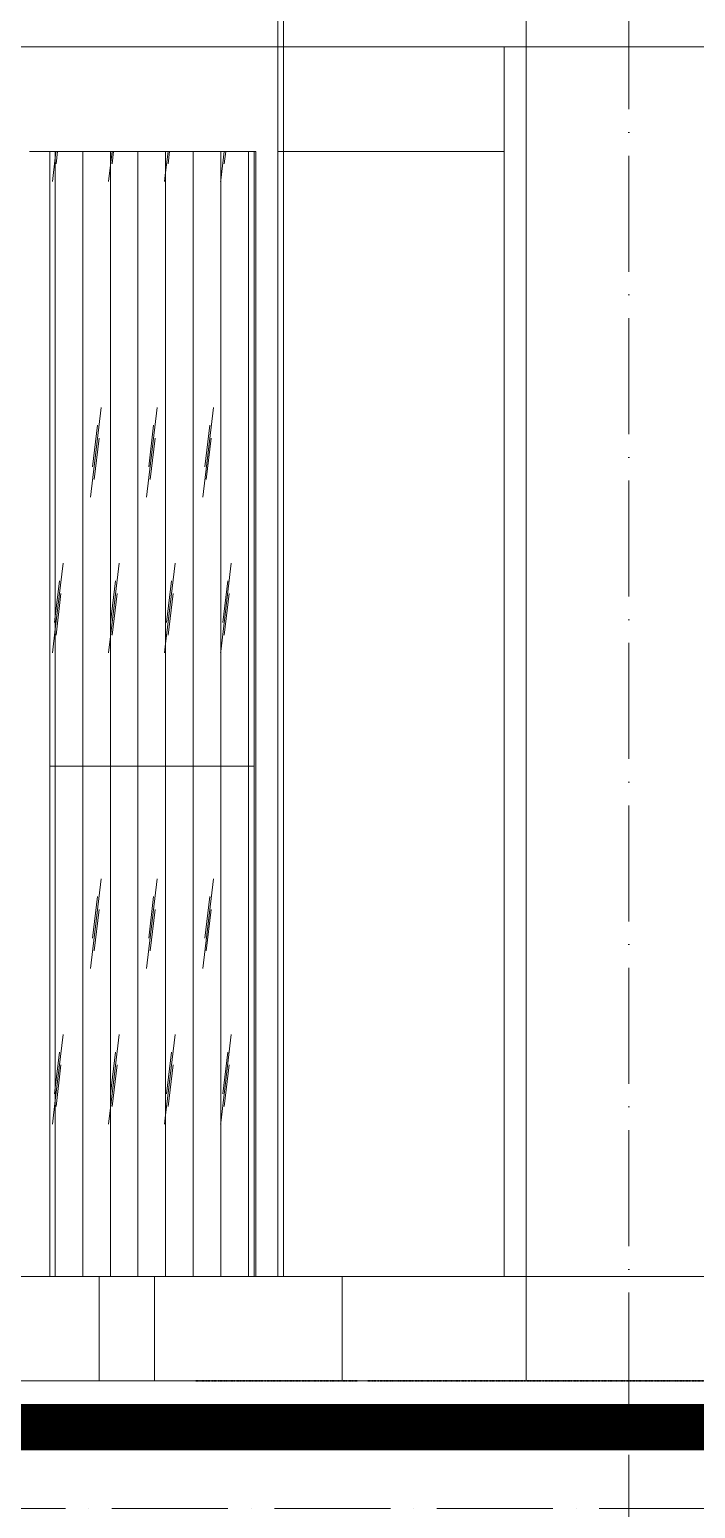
# Model space of a CAD drawing. Header units: millimetres. Extents: x -8482 to 130249, y -7482 to 93550.
# Drawn here: x 19267 to 22137, y -1000 to 5375 of the extents above; entities that cross this region are included whole.
import ezdxf

# ---------------------------------------------------------------- set-up
doc = ezdxf.new("R2010")
doc.units = ezdxf.units.MM
doc.linetypes.add('Double Dash 3_8_', pattern=[25.4, 9.525, -3.175, 3.175, -3.175, 3.175, -3.175])
doc.linetypes.add('Grid Line', pattern=[14, 10, -2, 0, -2])
for name, color, linetype, lineweight in [('Duong Ranh', 83, 'Double Dash 3_8_', 35), ('KINH', 152, 'Continuous', 5), ('NET CAT', 3, 'Continuous', 5), ('NET CATConcrete', 3, 'Continuous', 5), ('NET-THAY', 2, 'Continuous', 9), ('TRUC', 225, 'Continuous', 5)]:
    doc.layers.add(name, color=color, linetype=linetype, lineweight=lineweight)
pattern_1 = [(83.217, (28486.37, 1401.56), (0.0133, 2032), [180.58, -1865.74]), (83.217, (28479.8, 1456.73), (0.0133, 2032), [180.58, -1865.74]), (83.217, (28470.78, 1325.7), (0.0133, 2032), [388.945, -1657.376]), (83.217, (28322.03, 2763), (0.013, 2032), [180.58, -1865.74]), (83.217, (28315.47, 2818.17), (0.0133, 2032), [180.58, -1865.74]), (83.217, (28306.44, 2687.13), (0.013, 2032), [388.945, -1657.376])]

# ---------------------------------------------------------------- blocks, each defined once
blk = doc.blocks.new('System Panel - Glazed-V12-MẶT ĐỨNG TRỤC A-Q')
at = {"layer": 'KINH'}
h = blk.add_hatch(dxfattribs=at)
h.set_pattern_fill('FP_5', color=256, style=0, pattern_type=2)
h.set_pattern_definition(pattern_1)
h.paths.add_polyline_path([(20210.4, 0), (20210.4, 2200), (20091.4, 2200), (20091.4, 0)], flags=0)
at = {"layer": 'KINH', "color": 10}
for p, q in [((20210.4, 2200), (20091.4, 2200)), ((20091.4, 2200), (20091.4, 0)), ((20210.4, 0), (20210.4, 2200)), ((20210.4, 2200), (20235.6, 2200)), ((20235.6, 2200), (20235.6, 0))]:
    blk.add_line(p, q, dxfattribs=at)
blk = doc.blocks.new('System Panel - Glazed-V13-MẶT ĐỨNG TRỤC A-Q')
at = {"layer": 'KINH'}
h = blk.add_hatch(dxfattribs=at)
h.set_pattern_fill('FP_5', color=256, style=0, pattern_type=2)
h.set_pattern_definition(pattern_1)
h.paths.add_polyline_path([(20091.4, 0), (20091.4, 2200), (19972.5, 2200), (19972.5, 0)], flags=0)
at = {"layer": 'KINH', "color": 10}
for p, q in [((20091.4, 2200), (19972.5, 2200)), ((19972.5, 2200), (19972.5, 0)), ((20091.4, 0), (20091.4, 2200))]:
    blk.add_line(p, q, dxfattribs=at)
blk = doc.blocks.new('System Panel - Glazed-V14-MẶT ĐỨNG TRỤC A-Q')
at = {"layer": 'KINH'}
h = blk.add_hatch(dxfattribs=at)
h.set_pattern_fill('FP_5', color=256, style=0, pattern_type=2)
h.set_pattern_definition(pattern_1)
h.paths.add_polyline_path([(19972.5, 0), (19972.5, 2200), (19853.6, 2200), (19853.6, 0)], flags=0)
at = {"layer": 'KINH', "color": 10}
for p, q in [((19972.5, 2200), (19853.6, 2200)), ((19853.6, 2200), (19853.6, 0)), ((19972.5, 0), (19972.5, 2200))]:
    blk.add_line(p, q, dxfattribs=at)
blk = doc.blocks.new('System Panel - Glazed-V15-MẶT ĐỨNG TRỤC A-Q')
at = {"layer": 'KINH'}
h = blk.add_hatch(dxfattribs=at)
h.set_pattern_fill('FP_5', color=256, style=0, pattern_type=2)
h.set_pattern_definition(pattern_1)
h.paths.add_polyline_path([(19805.1, 0), (19853.6, 0), (19853.6, 2200), (19734.6, 2200), (19734.6, 0)], flags=0)
at = {"layer": 'KINH', "color": 10}
for p, q in [((19853.6, 2200), (19734.6, 2200)), ((19734.6, 2200), (19734.6, 0)), ((19853.6, 0), (19853.6, 2200))]:
    blk.add_line(p, q, dxfattribs=at)
blk = doc.blocks.new('System Panel - Glazed-V16-MẶT ĐỨNG TRỤC A-Q')
at = {"layer": 'KINH'}
h = blk.add_hatch(dxfattribs=at)
h.set_pattern_fill('FP_5', color=256, style=0, pattern_type=2)
h.set_pattern_definition(pattern_1)
h.paths.add_polyline_path([(19633.5, 0), (19734.6, 0), (19734.6, 2200), (19615.7, 2200), (19615.7, 0)], flags=0)
at = {"layer": 'KINH', "color": 10}
for p, q in [((19734.6, 2200), (19615.7, 2200)), ((19615.7, 2200), (19615.7, 0)), ((19734.6, 0), (19734.6, 2200))]:
    blk.add_line(p, q, dxfattribs=at)
blk = doc.blocks.new('System Panel - Glazed-V17-MẶT ĐỨNG TRỤC A-Q')
at = {"layer": 'KINH'}
h = blk.add_hatch(dxfattribs=at)
h.set_pattern_fill('FP_5', color=256, style=0, pattern_type=2)
h.set_pattern_definition(pattern_1)
h.paths.add_polyline_path([(19615.7, 0), (19615.7, 2200), (19496.8, 2200), (19496.8, 0), (19567.3, 0)], flags=0)
at = {"layer": 'KINH', "color": 10}
for p, q in [((19615.7, 2200), (19496.8, 2200)), ((19496.8, 2200), (19496.8, 0)), ((19615.7, 0), (19615.7, 2200))]:
    blk.add_line(p, q, dxfattribs=at)
blk = doc.blocks.new('System Panel - Glazed-V18-MẶT ĐỨNG TRỤC A-Q')
at = {"layer": 'KINH'}
h = blk.add_hatch(dxfattribs=at)
h.set_pattern_fill('FP_5', color=256, style=0, pattern_type=2)
h.set_pattern_definition(pattern_1)
h.paths.add_polyline_path([(19496.8, 0), (19496.8, 2200), (19377.8, 2200), (19377.8, 0)], flags=0)
at = {"layer": 'KINH', "color": 10}
for p, q in [((19496.8, 2200), (19377.8, 2200)), ((19377.8, 2200), (19377.8, 0)), ((19496.8, 0), (19496.8, 2200))]:
    blk.add_line(p, q, dxfattribs=at)
blk = doc.blocks.new('System Panel - Glazed-396022-MẶT ĐỨNG TRỤC A-Q')
at = {"layer": 'KINH'}
h = blk.add_hatch(dxfattribs=at)
h.set_pattern_fill('FP_5', color=256, style=0, pattern_type=2)
h.set_pattern_definition(pattern_1)
h.paths.add_polyline_path([(19377.8, 0), (19377.8, 2200), (19354, 2200), (19354, 0)], flags=0)
at = {"layer": 'KINH', "color": 10}
for p, q in [((19377.8, 2200), (19354, 2200)), ((19354, 2200), (19354, 0)), ((19377.8, 0), (19377.8, 2200))]:
    blk.add_line(p, q, dxfattribs=at)
blk = doc.blocks.new('System Panel - Glazed-V51-MẶT ĐỨNG TRỤC A-Q')
at = {"layer": 'KINH'}
h = blk.add_hatch(dxfattribs=at)
h.set_pattern_fill('FP_5', color=256, style=0, pattern_type=2)
h.set_pattern_definition(pattern_1)
h.paths.add_polyline_path([(20210.4, 2200), (20210.4, 4850), (20091.4, 4850), (20091.4, 2200)], flags=0)
at = {"layer": 'KINH', "color": 10}
for p, q in [((20091.4, 4850), (20091.4, 2200)), ((20210.4, 2200), (20210.4, 4850)), ((20235.6, 4850), (20235.6, 2200)), ((20091.4, 2200), (20210.4, 2200)), ((20235.6, 2200), (20210.4, 2200))]:
    blk.add_line(p, q, dxfattribs=at)
blk = doc.blocks.new('System Panel - Glazed-V52-MẶT ĐỨNG TRỤC A-Q')
at = {"layer": 'KINH'}
h = blk.add_hatch(dxfattribs=at)
h.set_pattern_fill('FP_5', color=256, style=0, pattern_type=2)
h.set_pattern_definition(pattern_1)
h.paths.add_polyline_path([(20091.4, 2200), (20091.4, 4850), (19972.5, 4850), (19972.5, 2200)], flags=0)
at = {"layer": 'KINH', "color": 10}
for p, q in [((19972.5, 4850), (19972.5, 2200)), ((20091.4, 2200), (20091.4, 4850)), ((19972.5, 2200), (20091.4, 2200))]:
    blk.add_line(p, q, dxfattribs=at)
blk = doc.blocks.new('System Panel - Glazed-V53-MẶT ĐỨNG TRỤC A-Q')
at = {"layer": 'KINH'}
h = blk.add_hatch(dxfattribs=at)
h.set_pattern_fill('FP_5', color=256, style=0, pattern_type=2)
h.set_pattern_definition(pattern_1)
h.paths.add_polyline_path([(19972.5, 2200), (19972.5, 4850), (19853.6, 4850), (19853.6, 2200)], flags=0)
at = {"layer": 'KINH', "color": 10}
for p, q in [((19853.6, 4850), (19853.6, 2200)), ((19972.5, 2200), (19972.5, 4850)), ((19853.6, 2200), (19972.5, 2200))]:
    blk.add_line(p, q, dxfattribs=at)
blk = doc.blocks.new('System Panel - Glazed-V54-MẶT ĐỨNG TRỤC A-Q')
at = {"layer": 'KINH'}
h = blk.add_hatch(dxfattribs=at)
h.set_pattern_fill('FP_5', color=256, style=0, pattern_type=2)
h.set_pattern_definition(pattern_1)
h.paths.add_polyline_path([(19853.6, 2200), (19853.6, 4850), (19734.6, 4850), (19734.6, 2200)], flags=0)
at = {"layer": 'KINH', "color": 10}
for p, q in [((19734.6, 4850), (19734.6, 2200)), ((19853.6, 2200), (19853.6, 4850)), ((19734.6, 2200), (19853.6, 2200))]:
    blk.add_line(p, q, dxfattribs=at)
blk = doc.blocks.new('System Panel - Glazed-V55-MẶT ĐỨNG TRỤC A-Q')
at = {"layer": 'KINH'}
h = blk.add_hatch(dxfattribs=at)
h.set_pattern_fill('FP_5', color=256, style=0, pattern_type=2)
h.set_pattern_definition(pattern_1)
h.paths.add_polyline_path([(19734.6, 2200), (19734.6, 4850), (19615.7, 4850), (19615.7, 2200), (19633.5, 2200)], flags=0)
at = {"layer": 'KINH', "color": 10}
for p, q in [((19615.7, 4850), (19615.7, 2200)), ((19734.6, 2200), (19734.6, 4850)), ((19615.7, 2200), (19734.6, 2200))]:
    blk.add_line(p, q, dxfattribs=at)
blk = doc.blocks.new('System Panel - Glazed-V56-MẶT ĐỨNG TRỤC A-Q')
at = {"layer": 'KINH'}
h = blk.add_hatch(dxfattribs=at)
h.set_pattern_fill('FP_5', color=256, style=0, pattern_type=2)
h.set_pattern_definition(pattern_1)
h.paths.add_polyline_path([(19615.7, 2200), (19615.7, 4850), (19496.8, 4850), (19496.8, 2200)], flags=0)
at = {"layer": 'KINH', "color": 10}
for p, q in [((19496.8, 4850), (19496.8, 2200)), ((19615.7, 2200), (19615.7, 4850)), ((19496.8, 2200), (19615.7, 2200))]:
    blk.add_line(p, q, dxfattribs=at)
blk = doc.blocks.new('System Panel - Glazed-V57-MẶT ĐỨNG TRỤC A-Q')
at = {"layer": 'KINH'}
h = blk.add_hatch(dxfattribs=at)
h.set_pattern_fill('FP_5', color=256, style=0, pattern_type=2)
h.set_pattern_definition(pattern_1)
h.paths.add_polyline_path([(19496.8, 2200), (19496.8, 4850), (19377.8, 4850), (19377.8, 2200)], flags=0)
at = {"layer": 'KINH', "color": 10}
for p, q in [((19377.8, 4850), (19377.8, 2200)), ((19496.8, 2200), (19496.8, 4850)), ((19377.8, 2200), (19496.8, 2200))]:
    blk.add_line(p, q, dxfattribs=at)
blk = doc.blocks.new('System Panel - Glazed-V58-MẶT ĐỨNG TRỤC A-Q')
at = {"layer": 'KINH'}
h = blk.add_hatch(dxfattribs=at)
h.set_pattern_fill('FP_5', color=256, style=0, pattern_type=2)
h.set_pattern_definition(pattern_1)
h.paths.add_polyline_path([(19354, 2200), (19377.8, 2200), (19377.8, 4850), (19354, 4850), (19354, 3345.9)], flags=0)
at = {"layer": 'KINH', "color": 10}
for p, q in [((19354, 4850), (19354, 2200)), ((19377.8, 2200), (19377.8, 4850)), ((19354, 2200), (19377.8, 2200))]:
    blk.add_line(p, q, dxfattribs=at)
blk = doc.blocks.new('ALC1807-ASCENT PLAZA-TANG 1_2_rvt-1-MẶT ĐỨNG TRỤC A-Q')
at = {"layer": 'Duong Ranh', "color": 50}
for p, q in [((19984.4, -450), (20682, -450)), ((20725.4, -450), (24794, -450))]:
    blk.add_line(p, q, dxfattribs=at)
at = {"layer": 'NET-THAY', "color": 250, "lineweight": 15}
for p, q in [((20337.8, 0), (20337.8, 5450)), ((20361.6, 5450), (20361.6, 0)), ((19555.4, 0), (16269.2, 0)), ((19555.4, 0), (19567.3, 0)), ((19805.1, 0), (19567.3, 0)), ((19567.3, 0), (19567.3, -450)), ((20613.9, 0), (19805.1, 0)), ((19805.1, 0), (19805.1, -450)), ((20613.9, -450), (20613.9, 0)), ((20613.9, 0), (20713.2, 0)), ((22798.3, 0), (20713.2, 0))]:
    blk.add_line(p, q, dxfattribs=at)
at = {"layer": 'NET-THAY', "color": 7}
blk.add_line((-8381.6, -450), (51618.4, -450), dxfattribs=at)
at = {"color": 250, "lineweight": 15}
for name in ['System Panel - Glazed-V58-MẶT ĐỨNG TRỤC A-Q', 'System Panel - Glazed-V57-MẶT ĐỨNG TRỤC A-Q', 'System Panel - Glazed-V56-MẶT ĐỨNG TRỤC A-Q', 'System Panel - Glazed-V55-MẶT ĐỨNG TRỤC A-Q', 'System Panel - Glazed-V54-MẶT ĐỨNG TRỤC A-Q', 'System Panel - Glazed-V53-MẶT ĐỨNG TRỤC A-Q', 'System Panel - Glazed-V52-MẶT ĐỨNG TRỤC A-Q', 'System Panel - Glazed-V51-MẶT ĐỨNG TRỤC A-Q', 'System Panel - Glazed-396022-MẶT ĐỨNG TRỤC A-Q', 'System Panel - Glazed-V18-MẶT ĐỨNG TRỤC A-Q', 'System Panel - Glazed-V17-MẶT ĐỨNG TRỤC A-Q', 'System Panel - Glazed-V16-MẶT ĐỨNG TRỤC A-Q', 'System Panel - Glazed-V15-MẶT ĐỨNG TRỤC A-Q', 'System Panel - Glazed-V14-MẶT ĐỨNG TRỤC A-Q', 'System Panel - Glazed-V13-MẶT ĐỨNG TRỤC A-Q', 'System Panel - Glazed-V12-MẶT ĐỨNG TRỤC A-Q']:
    blk.add_blockref(name, (0, 0), dxfattribs=at)

msp = doc.modelspace()

# ---------------------------------------------------------------- linework, layer by layer
at = {"layer": 'NET CAT'}
for p, q in [((20242.6, 5300), (20337.8, 5300)), ((21313.1, 0), (21313.1, 5300)), ((21313.1, 5300), (21408.2, 5300)), ((21408.2, 5300), (22202.5, 5300)), ((21408.2, 5300), (21408.2, -450)), ((20242.6, 0), (20242.6, 4850)), ((20337.8, 4850), (20337.8, 0))]:
    msp.add_line(p, q, dxfattribs=at)
msp.add_lwpolyline([(-8381.6, -450), (51618.4, -450)], dxfattribs=at)
at = {"layer": 'NET CAT', "const_width": 200}
msp.add_lwpolyline([(-8381.6, -650), (51618.4, -650)], dxfattribs=at)
at = {"layer": 'NET CATConcrete'}
for p, q in [((20242.6, 5300), (19267.4, 5300)), ((21313.1, 5300), (20337.8, 5300)), ((21313.1, 4850), (21313.1, 5300)), ((19267.4, 4850), (20242.6, 4850)), ((20337.8, 4850), (21313.1, 4850))]:
    msp.add_line(p, q, dxfattribs=at)
at = {"layer": 'NET-THAY'}
for p, q in [((21408.2, 5450), (21408.2, 5300)), ((20337.8, 5300), (-0.1, 5300)), ((42599.9, 5300), (20337.8, 5300))]:
    msp.add_line(p, q, dxfattribs=at)
at = {"layer": 'TRUC', "linetype": 'Grid Line', "ltscale": 50}
for p, q in [((21849.9, -6170.4), (21849.9, 93540.4)), ((-8381.6, 0), (51521, 0)), ((-8381.6, -1000), (54345.2, -1000))]:
    msp.add_line(p, q, dxfattribs=at)

# ---------------------------------------------------------------- block references
at = {"lineweight": 5}
msp.add_blockref('ALC1807-ASCENT PLAZA-TANG 1_2_rvt-1-MẶT ĐỨNG TRỤC A-Q', (0, 0), dxfattribs=at)

doc.saveas('drawing.dxf')
